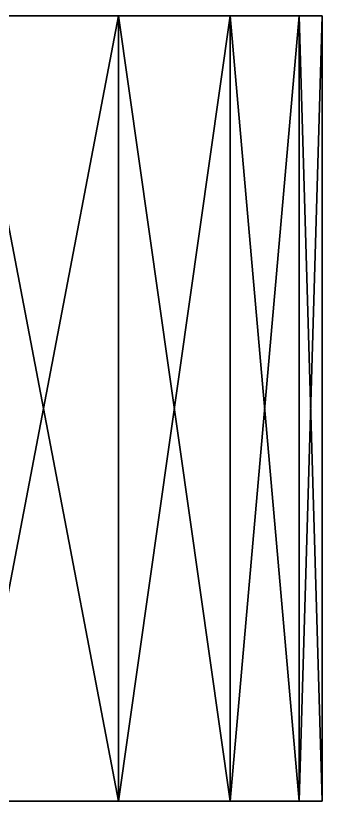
# Model space of a CAD drawing. Header units: millimetres. Extents: x -18 to 4450, y -985 to 970.
# Drawn here: x 3047.62 to 3057, y 896 to 920 of the extents above; entities that cross this region are included whole.
import ezdxf

# ---------------------------------------------------------------- set-up
doc = ezdxf.new("R2010")
doc.units = ezdxf.units.MM
doc.layers.add('running_gear__rear_right_hub_cap_center_button', color=9, linetype='CONTINUOUS')

msp = doc.modelspace()

# ---------------------------------------------------------------- linework, layer by layer
at = {"layer": 'running_gear__rear_right_hub_cap_center_button'}
for points in [[(3019.999981, 920.000017, 395.000011), (3056.999922, 920.000017, 395.000011), (3056.288958, 920.000017, 402.218342)], [(3019.999981, 920.000017, 395.000011), (3056.288958, 920.000017, 402.218342), (3054.183483, 920.000017, 409.159273)], [(3019.999981, 920.000017, 395.000011), (3054.183483, 920.000017, 409.159273), (3050.764322, 920.000017, 415.556103)], [(3019.999981, 920.000017, 395.000011), (3050.764322, 920.000017, 415.556103), (3046.162844, 920.000017, 421.162963)], [(3019.999981, 920.000017, 395.000011), (3046.162844, 920.000017, 368.837059), (3050.764322, 920.000017, 374.443889)], [(3019.999981, 920.000017, 395.000011), (3050.764322, 920.000017, 374.443889), (3054.183483, 920.000017, 380.840719)], [(3019.999981, 920.000017, 395.000011), (3054.183483, 920.000017, 380.840719), (3056.288958, 920.000017, 387.78165)], [(3019.999981, 920.000017, 395.000011), (3056.288958, 920.000017, 387.78165), (3056.999922, 920.000017, 395.000011)], [(3050.764322, 896.000028, 415.556103), (3050.764322, 920.000017, 415.556103), (3046.162844, 920.000017, 421.162963)], [(3050.764322, 896.000028, 415.556103), (3046.162844, 920.000017, 421.162963), (3046.162844, 896.000028, 421.162963)], [(3046.162844, 896.000028, 368.837059), (3046.162844, 920.000017, 368.837059), (3050.764322, 920.000017, 374.443889)], [(3046.162844, 896.000028, 368.837059), (3050.764322, 920.000017, 374.443889), (3050.764322, 896.000028, 374.443889)], [(3054.183483, 896.000028, 409.159273), (3054.183483, 920.000017, 409.159273), (3050.764322, 920.000017, 415.556103)], [(3054.183483, 896.000028, 409.159273), (3050.764322, 920.000017, 415.556103), (3050.764322, 896.000028, 415.556103)], [(3050.764322, 896.000028, 374.443889), (3050.764322, 920.000017, 374.443889), (3054.183483, 920.000017, 380.840719)], [(3050.764322, 896.000028, 374.443889), (3054.183483, 920.000017, 380.840719), (3054.183483, 896.000028, 380.840719)], [(3056.288958, 896.000028, 402.218342), (3056.288958, 920.000017, 402.218342), (3054.183483, 920.000017, 409.159273)], [(3056.288958, 896.000028, 402.218342), (3054.183483, 920.000017, 409.159273), (3054.183483, 896.000028, 409.159273)], [(3054.183483, 896.000028, 380.840719), (3054.183483, 920.000017, 380.840719), (3056.288958, 920.000017, 387.78165)], [(3054.183483, 896.000028, 380.840719), (3056.288958, 920.000017, 387.78165), (3056.288958, 896.000028, 387.78165)], [(3056.999922, 896.000028, 395.000011), (3056.999922, 920.000017, 395.000011), (3056.288958, 920.000017, 402.218342)], [(3056.999922, 896.000028, 395.000011), (3056.288958, 920.000017, 402.218342), (3056.288958, 896.000028, 402.218342)], [(3056.288958, 896.000028, 387.78165), (3056.288958, 920.000017, 387.78165), (3056.999922, 920.000017, 395.000011)], [(3056.288958, 896.000028, 387.78165), (3056.999922, 920.000017, 395.000011), (3056.999922, 896.000028, 395.000011)], [(3019.999981, 896.000028, 395.000011), (3056.288958, 896.000028, 402.218342), (3056.999922, 896.000028, 395.000011)], [(3019.999981, 896.000028, 395.000011), (3054.183483, 896.000028, 409.159273), (3056.288958, 896.000028, 402.218342)], [(3019.999981, 896.000028, 395.000011), (3050.764322, 896.000028, 415.556103), (3054.183483, 896.000028, 409.159273)], [(3019.999981, 896.000028, 395.000011), (3046.162844, 896.000028, 421.162963), (3050.764322, 896.000028, 415.556103)], [(3019.999981, 896.000028, 395.000011), (3050.764322, 896.000028, 374.443889), (3046.162844, 896.000028, 368.837059)], [(3019.999981, 896.000028, 395.000011), (3054.183483, 896.000028, 380.840719), (3050.764322, 896.000028, 374.443889)], [(3019.999981, 896.000028, 395.000011), (3056.288958, 896.000028, 387.78165), (3054.183483, 896.000028, 380.840719)], [(3019.999981, 896.000028, 395.000011), (3056.999922, 896.000028, 395.000011), (3056.288958, 896.000028, 387.78165)]]:
    msp.add_3dface(points, dxfattribs=at)

doc.saveas('drawing.dxf')
